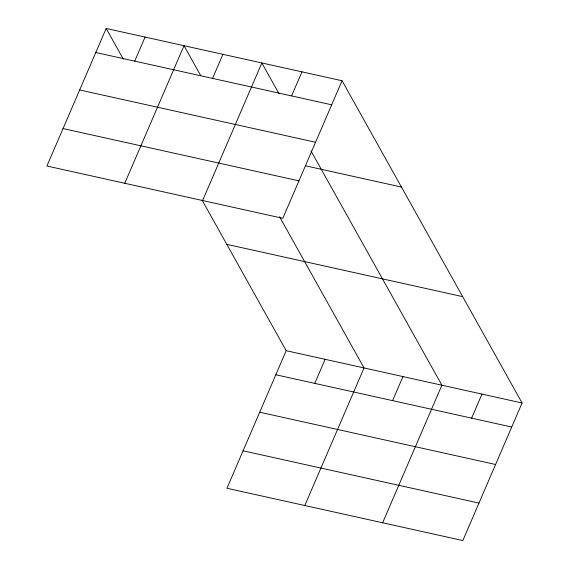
<?xml version="1.0" encoding="UTF-8"?>
<svg xmlns="http://www.w3.org/2000/svg" width="569" height="569" viewBox="0 0 569 569"><rect width="100%" height="100%" fill="white"/><g stroke="black" fill="none" stroke-linecap="round" stroke-linejoin="round"><path stroke-width="0.85" d="M106.161 28.45L46.914 166.02L282.807 218.311L342.054 80.734L106.161 28.45L123.381 59.276M134.718 61.139L145.081 37.077M124.753 183.275L184.007 45.705L200.793 75.755M212.564 78.394L222.927 54.332M202.6 200.53L261.847 62.96L279.073 93.785M291.584 95.912L301.954 71.85M202.13 200.224L286.193 350.689L226.946 488.266L462.839 540.55L522.086 402.98L342.054 80.734M314.757 383.378L325.119 359.316M304.792 505.521L364.039 367.944L279.55 216.718M392.596 400.633L402.966 376.571M382.638 522.776L441.885 385.199L310.93 150.806M471.623 418.151L481.986 394.089M95.798 52.512L331.691 104.803M79.667 89.973L315.56 142.257M305.695 165.849L401.465 187.073M63.045 128.566L298.938 180.85M226.782 244.35L462.675 296.641M286.193 350.689L522.086 402.98M275.83 374.751L511.723 427.042M259.699 412.212L495.592 464.496M243.077 450.804L478.97 503.088"/></g></svg>
